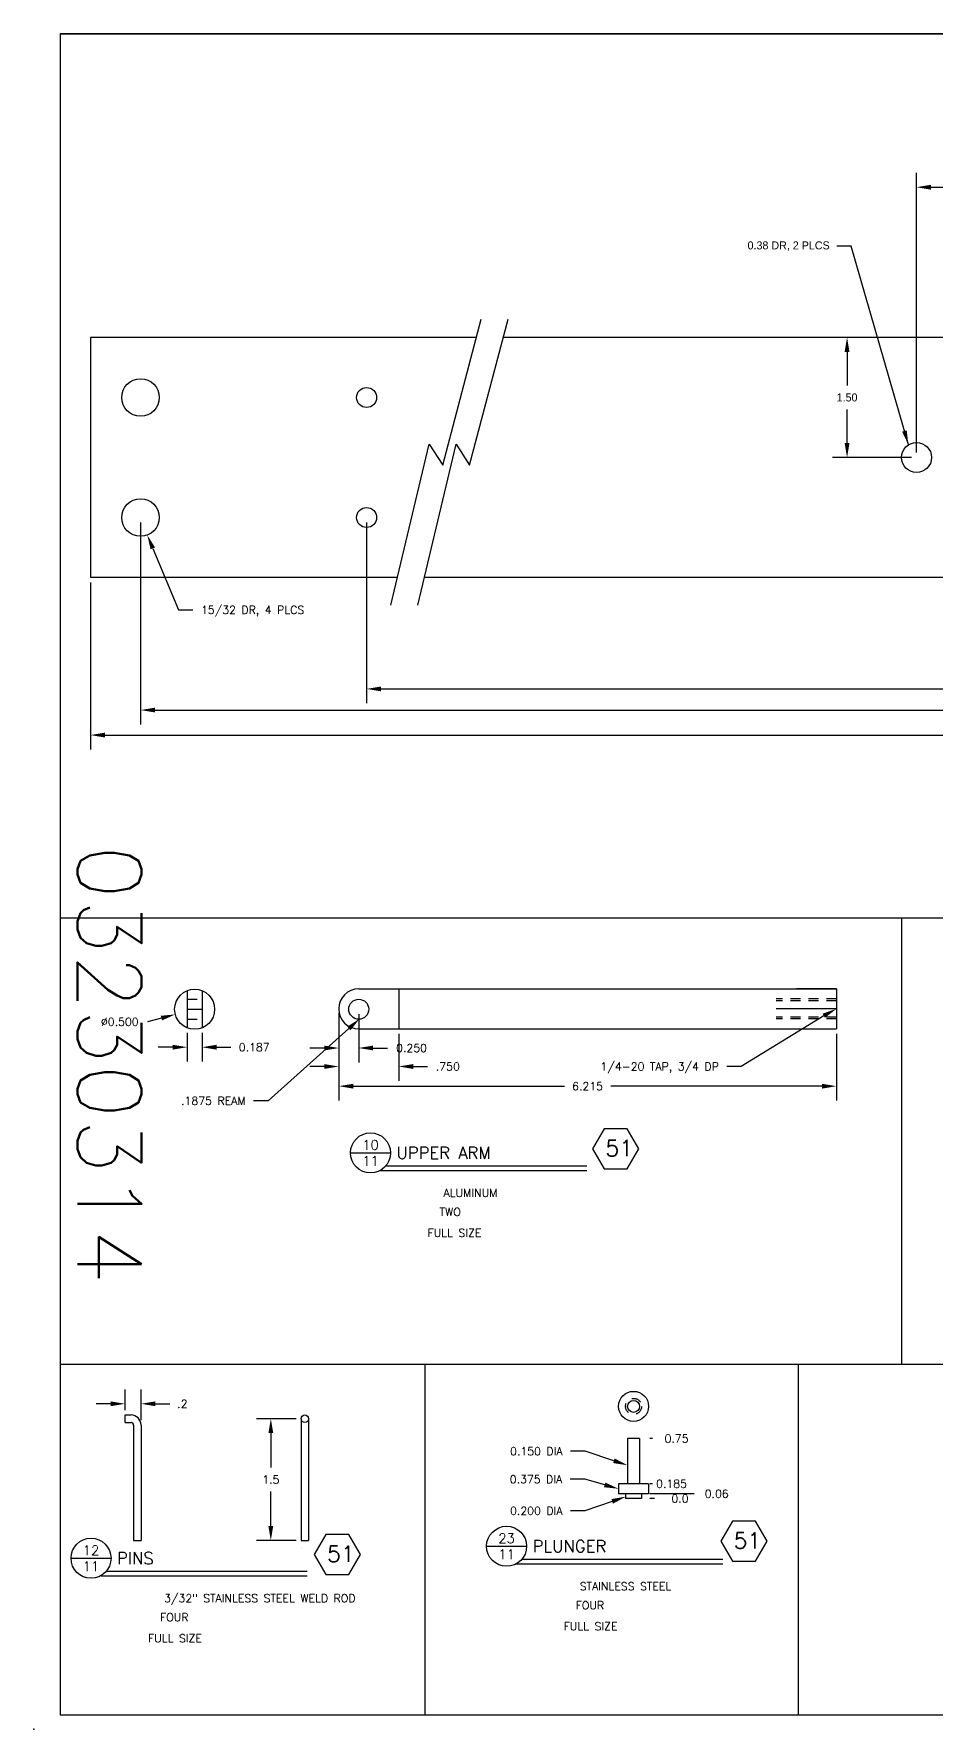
# Model space of a CAD drawing. Extents: x -0.3 to 33.3, y -0.2 to 21.2.
# Drawn here: x -0.33 to 10.94, y -0.18 to 21 of the extents above; entities that cross this region are included whole.
import ezdxf
from ezdxf.enums import TextEntityAlignment as Align

# ---------------------------------------------------------------- set-up
doc = ezdxf.new("R2010")
doc.units = 0
doc.header["$MEASUREMENT"] = 0
doc.linetypes.add('CENTER', pattern=[2, 1.25, -0.25, 0.25, -0.25])
doc.linetypes.add('HIDDEN2', pattern=[0.1875, 0.125, -0.0625])
doc.layers.get('0').update_dxf_attribs({"linetype": 'CONTINUOUS'})
doc.layers.get('DEFPOINTS').update_dxf_attribs({"linetype": 'CONTINUOUS'})
for name, color, linetype in [('BORDER', 5, 'CONTINUOUS'), ('DIM', 1, 'CONTINUOUS'), ('HIDDEN2', 6, 'HIDDEN2'), ('NFCENTER', 4, 'CENTER'), ('OBJECT', 3, 'CONTINUOUS'), ('TEXT', 1, 'CONTINUOUS')]:
    doc.layers.add(name, color=color, linetype=linetype)
doc.styles.add('ROMANS', font='romans')
doc.styles.add('SIMPLEX', font='simplex')
doc.dimstyles.get("Standard").update_dxf_attribs({"dimtxt": 0.1, "dimasz": 0.18, "dimexe": 0.18, "dimexo": 0.0625, "dimgap": 0.1, "dimtad": 0, "dimtih": 1, "dimtoh": 1, "dimdec": 3, "dimzin": 0, "dimdsep": 46, "dimtxsty": 'SIMPLEX', "dimcen": 0.1, "dimclrd": 256, "dimclre": 256, "dimclrt": 256, "dimadec": 0, "dimazin": 0, "dimtfac": 0.8, "dimtdec": 3, "dimtofl": 0, "dimtmove": 2, "dimatfit": 3, "dimfxl": 1, "dimtolj": 1, "dimtzin": 0, "dimarcsym": 0})
doc.dimstyles.new('STANDARD$7', dxfattribs={"dimtxt": 0.1, "dimasz": 0.18, "dimexe": 0.1, "dimexo": 0.063, "dimgap": 0.09, "dimtad": 0, "dimtih": 1, "dimtoh": 1, "dimdec": 3, "dimzin": 0, "dimdsep": 46, "dimtxsty": 'Standard', "dimcen": 0.09, "dimadec": 0, "dimazin": 0, "dimtfac": 1, "dimtdec": 3, "dimtofl": 0, "dimtmove": 0, "dimatfit": 3, "dimfxl": 1, "dimtolj": 1, "dimtzin": 0, "dimarcsym": 0})

# ---------------------------------------------------------------- blocks, each defined once
blk = doc.blocks.new('*D7')
at = {"linetype": 'ByBlock', "transparency": 16777216}
for p, q in [((-32.199, 55.4), (-32.199, 54.305)), ((-25.985, 55.139), (-25.985, 54.305)), ((-32.019, 54.485), (-29.382, 54.485)), ((-26.165, 54.485), (-28.802, 54.485))]:
    blk.add_line(p, q, dxfattribs=at)
for points in [[(-32.019, 54.515), (-32.019, 54.455), (-32.199, 54.485)], [(-26.165, 54.515), (-26.165, 54.455), (-25.985, 54.485)]]:
    blk.add_solid(points, dxfattribs=at)
at = {"layer": 'DEFPOINTS', "color": 0, "linetype": 'ByBlock', "transparency": 16777216}
for p in [(-32.199, 55.463), (-25.985, 55.201), (-25.985, 54.485)]:
    blk.add_point(p, dxfattribs=at)
at = {"linetype": 'ByBlock', "transparency": 16777216, "style": 'SIMPLEX'}
blk.add_text('6.215', height=0.1, dxfattribs=at).set_placement((-29.092, 54.485), align=Align.MIDDLE_CENTER)
blk = doc.blocks.new('*D8')
at = {"linetype": 'ByBlock', "transparency": 16777216}
for p, q in [((-32.199, 55.373), (-32.199, 54.551)), ((-31.45, 55.139), (-31.45, 54.551)), ((-32.379, 54.731), (-32.559, 54.731)), ((-31.27, 54.731), (-31.09, 54.731))]:
    blk.add_line(p, q, dxfattribs=at)
for points in [[(-32.379, 54.761), (-32.379, 54.701), (-32.199, 54.731)], [(-31.27, 54.761), (-31.27, 54.701), (-31.45, 54.731)]]:
    blk.add_solid(points, dxfattribs=at)
at = {"layer": 'DEFPOINTS', "color": 0, "linetype": 'ByBlock', "transparency": 16777216}
for p in [(-32.199, 55.435), (-31.45, 55.201), (-31.45, 54.731)]:
    blk.add_point(p, dxfattribs=at)
at = {"linetype": 'ByBlock', "transparency": 16777216, "style": 'SIMPLEX'}
blk.add_text('.750', height=0.1, dxfattribs=at).set_placement((-30.837, 54.731), align=Align.MIDDLE_CENTER)
blk = doc.blocks.new('*D9')
at = {"linetype": 'ByBlock', "transparency": 16777216}
for p, q in [((-32.199, 55.373), (-32.199, 54.782)), ((-31.95, 55.384), (-31.95, 54.782)), ((-32.379, 54.962), (-32.559, 54.962)), ((-31.77, 54.962), (-31.59, 54.962))]:
    blk.add_line(p, q, dxfattribs=at)
for points in [[(-32.379, 54.992), (-32.379, 54.932), (-32.199, 54.962)], [(-31.77, 54.992), (-31.77, 54.932), (-31.95, 54.962)]]:
    blk.add_solid(points, dxfattribs=at)
at = {"layer": 'DEFPOINTS', "color": 0, "linetype": 'ByBlock', "transparency": 16777216}
for p in [(-32.199, 55.435), (-31.95, 55.446), (-31.95, 54.962)]:
    blk.add_point(p, dxfattribs=at)
at = {"linetype": 'ByBlock', "transparency": 16777216, "style": 'SIMPLEX'}
blk.add_text('0.250', height=0.1, dxfattribs=at).set_placement((-31.29, 54.962), align=Align.MIDDLE_CENTER)
blk = doc.blocks.new('P-TITLE')
for p, q in [((-1.5625, -0.6375), (-1.0625, -0.6375)), ((-1.1125, -0.8), (1.3875, -0.8)), ((1.3875, -0.8625), (-1.1875, -0.8625))]:
    blk.add_line(p, q)
at = {"layer": 'DIM', "color": 7}
blk.add_circle((-1.3125, -0.6375), 0.25, dxfattribs=at)
at = {"style": 'ROMANS'}
for tag, p in [('NO.', (-1.3125, -0.5375)), ('PAGE', (-1.3125, -0.7375))]:
    blk.add_attdef(tag, text='', height=0.12, dxfattribs=at).set_placement(p, align=Align.MIDDLE)
for tag, p, height in [('DESCRIPTION', (-0.9875, -0.7125), 0.15), ('MATERIAL', (-0.4, -1.1875), 0.1), ('#_REQUIRED', (-0.45, -1.425), 0.1), ('SCALE', (-0.6, -1.6875), 0.1)]:
    blk.add_attdef(tag, p, '', height=height, dxfattribs=at)
at = {"style": 'ROMANS', "flags": 2}
for tag, p in [('MATERIAL:', (-1.1625, -1.1875)), ('#_REQD:', (-1.1625, -1.4375)), ('SCALE:', (-1.1625, -1.6875))]:
    blk.add_attdef(tag, p, '', height=0.1, dxfattribs=at)
blk = doc.blocks.new('*D10')
at = {"linetype": 'ByBlock', "transparency": 16777216}
for p, q in [((-34.093, 55.152), (-34.093, 54.792)), ((-33.906, 55.152), (-33.906, 54.792)), ((-34.273, 54.972), (-34.453, 54.972)), ((-33.726, 54.972), (-33.546, 54.972))]:
    blk.add_line(p, q, dxfattribs=at)
for points in [[(-34.273, 55.002), (-34.273, 54.942), (-34.093, 54.972)], [(-33.726, 55.002), (-33.726, 54.942), (-33.906, 54.972)]]:
    blk.add_solid(points, dxfattribs=at)
at = {"layer": 'DEFPOINTS', "color": 0, "linetype": 'ByBlock', "transparency": 16777216}
for p in [(-34.093, 55.214), (-33.906, 55.214), (-33.906, 54.972)]:
    blk.add_point(p, dxfattribs=at)
at = {"linetype": 'ByBlock', "transparency": 16777216, "style": 'SIMPLEX'}
blk.add_text('0.187', height=0.1, dxfattribs=at).set_placement((-33.255, 54.972), align=Align.MIDDLE_CENTER)
blk = doc.blocks.new('*D27')
at = {"linetype": 'ByBlock', "transparency": 16777216}
for p, q in [((22.327, 13.19), (22.327, 13.448)), ((22.526, 13.065), (22.526, 13.448)), ((22.147, 13.268), (21.967, 13.268)), ((22.706, 13.268), (22.886, 13.268))]:
    blk.add_line(p, q, dxfattribs=at)
for points in [[(22.147, 13.298), (22.147, 13.238), (22.327, 13.268)], [(22.706, 13.298), (22.706, 13.238), (22.526, 13.268)]]:
    blk.add_solid(points, dxfattribs=at)
at = {"layer": 'DEFPOINTS', "color": 0, "linetype": 'ByBlock', "transparency": 16777216}
for p in [(22.526, 13.268), (22.327, 13.128), (22.526, 13.003)]:
    blk.add_point(p, dxfattribs=at)
at = {"linetype": 'ByBlock', "transparency": 16777216, "style": 'SIMPLEX'}
blk.add_text('.2', height=0.1, dxfattribs=at).set_placement((23.043, 13.268), align=Align.MIDDLE_CENTER)
blk = doc.blocks.new('*D28')
at = {"linetype": 'ByBlock', "transparency": 16777216}
for p, q in [((24.462, 13.081), (23.967, 13.081)), ((24.147, 12.901), (24.147, 12.47)), ((24.147, 11.74), (24.147, 12.17)), ((24.462, 11.56), (23.967, 11.56))]:
    blk.add_line(p, q, dxfattribs=at)
for points in [[(24.117, 12.901), (24.177, 12.901), (24.147, 13.081)], [(24.117, 11.74), (24.177, 11.74), (24.147, 11.56)]]:
    blk.add_solid(points, dxfattribs=at)
at = {"layer": 'DEFPOINTS', "color": 0, "linetype": 'ByBlock', "transparency": 16777216}
for p in [(24.147, 13.081), (24.525, 13.081), (24.525, 11.56)]:
    blk.add_point(p, dxfattribs=at)
at = {"linetype": 'ByBlock', "transparency": 16777216, "style": 'SIMPLEX'}
blk.add_text('1.5', height=0.1, dxfattribs=at).set_placement((24.147, 12.32), align=Align.MIDDLE_CENTER)
blk = doc.blocks.new('*D42')
at = {"linetype": 'ByBlock', "transparency": 16777216}
for p, q in [((1.733, 15.678), (1.733, 13.155)), ((30.642, 14.928), (30.642, 13.155)), ((1.913, 13.335), (15.84, 13.335)), ((30.462, 13.335), (16.535, 13.335))]:
    blk.add_line(p, q, dxfattribs=at)
for points in [[(1.913, 13.365), (1.913, 13.305), (1.733, 13.335)], [(30.462, 13.365), (30.462, 13.305), (30.642, 13.335)]]:
    blk.add_solid(points, dxfattribs=at)
at = {"layer": 'DEFPOINTS', "color": 0, "linetype": 'ByBlock', "transparency": 16777216}
for p in [(1.733, 15.74), (30.642, 14.99), (30.642, 13.335)]:
    blk.add_point(p, dxfattribs=at)
at = {"linetype": 'ByBlock', "transparency": 16777216, "insert": (16.187, 13.335), "char_height": 0.1, "attachment_point": 5, "style": 'SIMPLEX'}
blk.add_mtext('\\A1;30.625', dxfattribs=at)
blk = doc.blocks.new('*D41')
at = {"linetype": 'ByBlock', "transparency": 16777216}
for p, q in [((4.556, 15.678), (4.556, 13.419)), ((30.642, 14.928), (30.642, 13.419)), ((4.736, 13.599), (17.251, 13.599)), ((30.462, 13.599), (17.946, 13.599))]:
    blk.add_line(p, q, dxfattribs=at)
for points in [[(4.736, 13.629), (4.736, 13.569), (4.556, 13.599)], [(30.462, 13.629), (30.462, 13.569), (30.642, 13.599)]]:
    blk.add_solid(points, dxfattribs=at)
at = {"layer": 'DEFPOINTS', "color": 0, "linetype": 'ByBlock', "transparency": 16777216}
for p in [(4.556, 15.74), (30.642, 14.99), (30.642, 13.599)]:
    blk.add_point(p, dxfattribs=at)
at = {"linetype": 'ByBlock', "transparency": 16777216, "insert": (17.599, 13.599), "char_height": 0.1, "attachment_point": 5, "style": 'SIMPLEX'}
blk.add_mtext('\\A1;27.800', dxfattribs=at)
blk = doc.blocks.new('*D40')
at = {"linetype": 'ByBlock', "transparency": 16777216}
for p, q in [((1.108, 14.928), (1.108, 12.842)), ((30.642, 14.928), (30.642, 12.842)), ((1.288, 13.022), (15.584, 13.022)), ((30.462, 13.022), (16.165, 13.022))]:
    blk.add_line(p, q, dxfattribs=at)
for points in [[(1.288, 13.052), (1.288, 12.992), (1.108, 13.022)], [(30.462, 13.052), (30.462, 12.992), (30.642, 13.022)]]:
    blk.add_solid(points, dxfattribs=at)
at = {"layer": 'DEFPOINTS', "color": 0, "linetype": 'ByBlock', "transparency": 16777216}
for p in [(1.108, 14.99), (30.642, 14.99), (30.642, 13.022)]:
    blk.add_point(p, dxfattribs=at)
at = {"linetype": 'ByBlock', "transparency": 16777216, "insert": (15.875, 13.022), "char_height": 0.1, "attachment_point": 5, "style": 'SIMPLEX'}
blk.add_mtext('\\A1;31.25', dxfattribs=at)
blk = doc.blocks.new('*D44')
at = {"linetype": 'ByBlock', "transparency": 16777216}
for p, q in [((11.423, 16.553), (11.423, 20.047)), ((30.642, 18.053), (30.642, 20.047)), ((11.603, 19.867), (20.666, 19.867)), ((30.462, 19.867), (21.399, 19.867))]:
    blk.add_line(p, q, dxfattribs=at)
for points in [[(11.603, 19.897), (11.603, 19.837), (11.423, 19.867)], [(30.462, 19.897), (30.462, 19.837), (30.642, 19.867)]]:
    blk.add_solid(points, dxfattribs=at)
at = {"layer": 'DEFPOINTS', "color": 0, "linetype": 'ByBlock', "transparency": 16777216}
for p in [(30.642, 19.867), (30.642, 17.99), (11.423, 16.49)]:
    blk.add_point(p, dxfattribs=at)
at = {"linetype": 'ByBlock', "transparency": 16777216, "insert": (21.032, 19.867), "char_height": 0.1, "attachment_point": 5}
blk.add_mtext('\\A1;19.2183', dxfattribs=at)
blk = doc.blocks.new('*D45')
at = {"linetype": 'ByBlock', "transparency": 16777216}
for p, q in [((11.361, 17.99), (10.376, 17.99)), ((10.556, 17.81), (10.556, 17.39)), ((10.556, 16.67), (10.556, 17.09)), ((11.361, 16.49), (10.376, 16.49))]:
    blk.add_line(p, q, dxfattribs=at)
for points in [[(10.526, 17.81), (10.586, 17.81), (10.556, 17.99)], [(10.526, 16.67), (10.586, 16.67), (10.556, 16.49)]]:
    blk.add_solid(points, dxfattribs=at)
at = {"layer": 'DEFPOINTS', "color": 0, "linetype": 'ByBlock', "transparency": 16777216}
for p in [(10.556, 17.99), (11.423, 17.99), (11.423, 16.49)]:
    blk.add_point(p, dxfattribs=at)
at = {"linetype": 'ByBlock', "transparency": 16777216, "insert": (10.556, 17.24), "char_height": 0.1, "attachment_point": 5}
blk.add_mtext('\\A1;{1.50}', dxfattribs=at)

msp = doc.modelspace()

# ---------------------------------------------------------------- linework, layer by layer
at = {"layer": 'BORDER'}
for p, q in [((33, 21), (0, 21)), ((0, 21), (0, 0)), ((0, 21), (0, 13.72738)), ((0, 21), (21, 21)), ((0, 13.72738), (0, 8.6598)), ((0, 9.95432), (33, 9.95432)), ((10.50642, 9.95432), (10.50642, 4.37948)), ((0, 4.37948), (19.32446, 4.37948)), ((4.55567, 4.37948), (4.55567, 0)), ((9.2162, 4.37948), (9.2162, 0)), ((0, 0), (33, 0))]:
    msp.add_line(p, q, dxfattribs=at)
at = {"layer": 'DEFPOINTS', "color": 0, "linetype": 'ByBlock'}
for p in [(1.43771, 8.74984), (1.92084, 8.87862)]:
    msp.add_point(p, dxfattribs=at)
at = {"layer": 'DIM'}
for p, q in [((4.77772, 15.61207), (5.25759, 17.43458)), ((5.11363, 15.61207), (5.5935, 17.43458)), ((4.12989, 13.86149), (4.60976, 15.87585)), ((4.4658, 13.86149), (4.94568, 15.87585)), ((4.60976, 15.87585), (4.77772, 15.61207)), ((4.94568, 15.87585), (5.11363, 15.61207)), ((1.15674, 14.57265), (1.47804, 13.80394)), ((1.47804, 13.80394), (1.65804, 13.80394)), ((9.53589, 8.73284), (8.50621, 8.09897)), ((3.60488, 8.57422), (2.59602, 7.67071)), ((8.50621, 8.09897), (8.32621, 8.09897)), ((2.59602, 7.67071), (2.41602, 7.67071)), ((7.39691, 3.45086), (7.36252, 3.45086)), ((6.55463, 3.29208), (6.37463, 3.29208)), ((6.91511, 3.17314), (6.55463, 3.29208)), ((6.55055, 2.9414), (6.37055, 2.9414)), ((6.80017, 2.87174), (6.55055, 2.9414)), ((7.91699, 2.76086), (7.36239, 2.76086)), ((7.39691, 2.88586), (7.36252, 2.88586)), ((6.5535, 2.54787), (6.3735, 2.54787)), ((6.89392, 2.66588), (6.5535, 2.54787)), ((7.42191, 2.70086), (7.36252, 2.70086)), ((3.00816, 2.07741), (3.00816, 2.07803))]:
    msp.add_line(p, q, dxfattribs=at)
at = {"layer": 'DIM', "linetype": 'ByBlock'}
msp.add_line((1.26378, 8.70348), (1.08986, 8.65711), dxfattribs=at)
at = {"layer": 'DIM'}
msp.add_point((-0.32807, -0.17933), dxfattribs=at)
for points in [[(1.12906, 14.56108), (1.18442, 14.58422), (1.08732, 14.73873)], [(3.58487, 8.59657), (3.6249, 8.55188), (3.73897, 8.69431)], [(9.5215, 8.75916), (9.55028, 8.70651), (9.69383, 8.81917)], [(6.92451, 3.20163), (6.90571, 3.14465), (7.08605, 3.11674)], [(6.80824, 2.90064), (6.79211, 2.84285), (6.97355, 2.82336)], [(6.8841, 2.69423), (6.90375, 2.63754), (7.06399, 2.72484)]]:
    msp.add_solid(points, dxfattribs=at)
at = {"layer": 'DIM', "linetype": 'ByBlock'}
msp.add_solid([(1.27151, 8.67449), (1.25606, 8.73246), (1.43771, 8.74984)], dxfattribs=at)
at = {"layer": 'HIDDEN2'}
for p, q in [((1.58577, 8.93923), (1.77277, 8.93923)), ((9.69383, 8.94417), (8.94383, 8.94417)), ((9.69383, 8.92117), (8.94383, 8.92117)), ((1.58577, 8.68923), (1.77277, 8.68923)), ((9.69383, 8.71717), (8.94383, 8.71717)), ((9.69383, 8.69417), (8.94383, 8.69417))]:
    msp.add_line(p, q, dxfattribs=at)
msp.add_circle((7.16105, 3.85305), 0.1, dxfattribs=at)
at = {"layer": 'NFCENTER'}
for p, q in [((1.58577, 8.81423), (1.77277, 8.81423)), ((9.69383, 8.81917), (8.94383, 8.81917)), ((9.69383, 8.81917), (9.19383, 8.81917))]:
    msp.add_line(p, q, dxfattribs=at)
at = {"layer": 'OBJECT'}
for p, q in [((0.37874, 17.20769), (0.37874, 14.20769)), ((5.19785, 17.20769), (0.37874, 17.20769)), ((29.91273, 17.20769), (5.53376, 17.20769)), ((4.21237, 14.20769), (0.37874, 14.20769)), ((29.91273, 14.20769), (4.54828, 14.20769)), ((1.58577, 9.04609), (1.58577, 8.58237)), ((1.77277, 9.04609), (1.77277, 8.58237)), ((3.72868, 9.06917), (9.69383, 9.06917)), ((4.22868, 9.06917), (4.22868, 8.56917)), ((9.69383, 9.06917), (9.19383, 9.06917)), ((9.69383, 9.06917), (9.69383, 8.56917)), ((3.72868, 8.56917), (9.69383, 8.56917)), ((0.81028, 3.74492), (0.88473, 3.74492)), ((0.81028, 3.65117), (0.81028, 3.74492)), ((0.81028, 3.65117), (0.88473, 3.65117)), ((0.91598, 3.61992), (0.91598, 2.17741)), ((1.00973, 3.61992), (1.00973, 2.17741)), ((3.00816, 3.69805), (3.00816, 2.17741)), ((3.10191, 3.69805), (3.10191, 2.17741)), ((7.08605, 3.45086), (7.08605, 2.88586)), ((7.23605, 3.45086), (7.08605, 3.45086)), ((7.23605, 3.45086), (7.23605, 2.88586)), ((7.34855, 2.88586), (6.97355, 2.88586)), ((6.97355, 2.88586), (6.97355, 2.76086)), ((7.34855, 2.76086), (6.97355, 2.76086)), ((7.06105, 2.76086), (7.06105, 2.70086)), ((7.26105, 2.76086), (7.26105, 2.70086)), ((7.34855, 2.88586), (7.34855, 2.76086)), ((7.26105, 2.70086), (7.06105, 2.70086)), ((0.91598, 2.17741), (1.00973, 2.17741)), ((0.91598, 2.17741), (1.00973, 2.17741)), ((3.00816, 2.17741), (3.10191, 2.17741))]:
    msp.add_line(p, q, dxfattribs=at)
for centre, radius in [((1.00374, 16.45769), 0.23438), ((3.82674, 16.45769), 0.125), ((10.69441, 15.70769), 0.1875), ((1.00374, 14.95769), 0.23438), ((3.82674, 14.95769), 0.125), ((1.67927, 8.81423), 0.25), ((3.7287, 8.81423), 0.125), ((7.16105, 3.85305), 0.1875), ((7.16105, 3.85305), 0.075), ((3.05504, 3.69805), 0.04688)]:
    msp.add_circle(centre, radius, dxfattribs=at)
for centre, radius, start, end in [((3.72868, 8.81917), 0.25, 90, 270), ((0.88473, 3.61992), 0.125, 0, 90), ((0.88473, 3.61992), 0.03125, 0, 90)]:
    msp.add_arc(centre, radius, start, end, dxfattribs=at)
at = {"layer": 'TEXT'}
for points in [[(6.79424, 7.32222), (6.64991, 7.07222), (6.79424, 6.82222), (7.08292, 6.82222), (7.22726, 7.07222), (7.08292, 7.32222)], [(8.39452, 2.42), (8.25018, 2.17), (8.39452, 1.92), (8.68319, 1.92), (8.82753, 2.17), (8.68319, 2.42)], [(3.31824, 2.25339), (3.1739, 2.00339), (3.31824, 1.75339), (3.60691, 1.75339), (3.75125, 2.00339), (3.60691, 2.25339)]]:
    msp.add_lwpolyline(points, close=True, dxfattribs=at)

# ---------------------------------------------------------------- block references
ref = msp.add_blockref('P-TITLE', (5.18796, 7.65705), dxfattribs=at)
ref.add_attrib('SCALE', 'FULL SIZE', (4.58796, 5.96955), dxfattribs={"layer": '0', "height": 0.1, "style": 'ROMANS'})
ref.add_attrib('#_REQUIRED', 'TWO', (4.73796, 6.23205), dxfattribs={"layer": '0', "height": 0.1, "style": 'ROMANS'})
ref.add_attrib('MATERIAL', 'ALUMINUM', (4.78796, 6.46955), dxfattribs={"layer": '0', "height": 0.1, "style": 'ROMANS'})
ref.add_attrib('NO.', '10', dxfattribs={"layer": '0', "height": 0.12, "style": 'ROMANS'}).set_placement((3.87546, 7.11955), align=Align.MIDDLE)
ref.add_attrib('DESCRIPTION', 'UPPER ARM', (4.20046, 6.94455), dxfattribs={"layer": '0', "height": 0.15, "style": 'ROMANS'})
ref.add_attrib('PAGE', '11', dxfattribs={"layer": '0', "height": 0.12, "style": 'ROMANS'}).set_placement((3.87546, 6.91955), align=Align.MIDDLE)
ref = msp.add_blockref('P-TITLE', (6.88751, 2.74238), dxfattribs=at)
ref.add_attrib('SCALE', 'FULL SIZE', (6.28751, 1.05488), dxfattribs={"layer": '0', "height": 0.1, "style": 'ROMANS'})
ref.add_attrib('#_REQUIRED', 'FOUR', (6.43751, 1.31738), dxfattribs={"layer": '0', "height": 0.1, "style": 'ROMANS'})
ref.add_attrib('MATERIAL', 'STAINLESS STEEL', (6.48751, 1.55488), dxfattribs={"layer": '0', "height": 0.1, "style": 'ROMANS'})
ref.add_attrib('NO.', '23', dxfattribs={"layer": '0', "height": 0.12, "style": 'ROMANS'}).set_placement((5.57501, 2.20488), align=Align.MIDDLE)
ref.add_attrib('DESCRIPTION', 'PLUNGER', (5.90001, 2.02988), dxfattribs={"layer": '0', "height": 0.15, "style": 'ROMANS'})
ref.add_attrib('PAGE', '11', dxfattribs={"layer": '0', "height": 0.12, "style": 'ROMANS'}).set_placement((5.57501, 2.00488), align=Align.MIDDLE)
ref = msp.add_blockref('P-TITLE', (1.69758, 2.5927), dxfattribs=at)
ref.add_attrib('SCALE', 'FULL SIZE', (1.09758, 0.9052), dxfattribs={"layer": '0', "height": 0.1, "style": 'ROMANS'})
ref.add_attrib('#_REQUIRED', 'FOUR', (1.24758, 1.1677), dxfattribs={"layer": '0', "height": 0.1, "style": 'ROMANS'})
ref.add_attrib('MATERIAL', '3/32" STAINLESS STEEL WELD ROD', (1.29758, 1.4052), dxfattribs={"layer": '0', "height": 0.1, "style": 'ROMANS'})
ref.add_attrib('NO.', '12', dxfattribs={"layer": '0', "height": 0.12, "style": 'ROMANS'}).set_placement((0.38508, 2.0552), align=Align.MIDDLE)
ref.add_attrib('DESCRIPTION', 'PINS', (0.71008, 1.8802), dxfattribs={"layer": '0', "height": 0.15, "style": 'ROMANS'})
ref.add_attrib('PAGE', '11', dxfattribs={"layer": '0', "height": 0.12, "style": 'ROMANS'}).set_placement((0.38508, 1.8552), align=Align.MIDDLE)

# ---------------------------------------------------------------- texts
at = {"layer": 'DIM', "style": 'SIMPLEX'}
msp.add_text('15/32 DR, 4 PLCS', height=0.1, dxfattribs=at).set_placement((1.75804, 13.80394), align=Align.MIDDLE_LEFT)
at = {"layer": 'DIM', "linetype": 'ByBlock', "style": 'SIMPLEX'}
msp.add_text('%%c0.500', height=0.1, dxfattribs=at).set_placement((0.74462, 8.65711), align=Align.MIDDLE_CENTER)
at = {"layer": 'DIM', "style": 'SIMPLEX'}
for s, p in [('1/4-20 TAP, 3/4 DP', (8.22621, 8.09897)), ('.1875 REAM', (2.31602, 7.67071)), ('0.150 DIA', (6.27463, 3.29208)), ('0.375 DIA', (6.27055, 2.9414)), ('0.200 DIA', (6.2735, 2.54787))]:
    msp.add_text(s, height=0.1, dxfattribs=at).set_placement(p, align=Align.MIDDLE_RIGHT)
for s, p in [('0.75', (7.84755, 3.40086)), ('0.185', (7.82796, 2.83586)), ('0.06', (8.34897, 2.71086)), ('0.0', (7.84755, 2.65086))]:
    msp.add_text(s, height=0.1, dxfattribs=at).set_placement(p, align=Align.RIGHT)
at = {"layer": 'TEXT', "style": 'SIMPLEX'}
msp.add_text('03230314', height=0.8, rotation=270, dxfattribs=at).set_placement((0.21616, 10.87342))
for p in [(6.81004, 6.97762), (8.41031, 2.07539), (3.33403, 1.90878)]:
    msp.add_text('51', height=0.201, dxfattribs=at).set_placement(p)
at = {"layer": 'TEXT', "insert": (9.61029, 18.34842), "char_height": 0.1, "attachment_point": 6}
msp.add_mtext('{0.38 DR, 2 PLCS}', dxfattribs=at)

# ---------------------------------------------------------------- dimensions: what is measured, and where the dimension line sits
at = {"layer": 'DIM'}
for base, p1, p2, text, picture, middle, set_off in [((29.91273, 12.55199), (1.00374, 14.95769), (29.91273, 14.20769), '30.625', '*D42', (15.45824, 12.55199), (-0.72891, -0.78254)), ((29.91273, 12.81603), (3.82674, 14.95769), (29.91273, 14.20769), '27.800', '*D41', (16.86974, 12.81603), (-0.72891, -0.78254)), ((29.91273, 12.23961), (0.37874, 14.20769), (29.91273, 14.20769), '31.25', '*D40', (15.14574, 12.23961), (-0.72891, -0.78254)), ((4.22868, 8.09897), (3.47919, 8.80318), (4.22868, 8.56917), '.750', '*D8', (4.84106, 8.09897), (35.67838, -46.63207)), ((1.00973, 3.88508), (0.81028, 3.74492), (1.00973, 3.61992), '.2', '*D27', (1.52687, 3.88508), (-21.51636, -9.38276))]:
    dim = msp.add_linear_dim(base=base, p1=p1, p2=p2, text=text, dimstyle='Standard', dxfattribs=at)
    dim.commit()
    dim.dimension.update_dxf_attribs({"geometry": picture, "text_midpoint": middle, "insert": set_off})
for base, p1, p2, picture, middle in [((3.7287, 8.3298), (3.47919, 8.80318), (3.7287, 8.81423), '*D9', (4.3887, 8.3298)), ((9.69383, 7.85321), (3.47894, 8.8305), (9.69383, 8.56917), '*D7', (6.58638, 7.85321)), ((1.77277, 8.33944), (1.58577, 8.58237), (1.77277, 8.58237), '*D10', (2.42325, 8.33944))]:
    dim = msp.add_linear_dim(base=base, p1=p1, p2=p2, dimstyle='Standard', dxfattribs=at)
    dim.commit()
    dim.dimension.update_dxf_attribs({"geometry": picture, "text_midpoint": middle, "insert": (35.67838, -46.63207)})
dim = msp.add_linear_dim(base=(2.63061, 3.69805), p1=(3.00816, 2.17741), p2=(3.00816, 3.69805), angle=90, text='1.5', dimstyle='Standard', dxfattribs=at)
dim.commit()
dim.dimension.update_dxf_attribs({"geometry": '*D28', "text_midpoint": (2.63061, 2.93773), "insert": (-21.51636, -9.38276)})
at = {"layer": 'TEXT'}
dim = msp.add_linear_dim(base=(29.91273, 19.08419), p1=(10.69441, 15.70769), p2=(29.91273, 17.20769), dimstyle='Standard', override={"dimdec": 4, "dimtxsty": 'Standard', "dimtdec": 4, "dimtmove": 0}, dxfattribs=at)
dim.commit()
dim.dimension.update_dxf_attribs({"geometry": '*D44', "text_midpoint": (20.30357, 19.08419), "insert": (-0.72891, -0.78254)})
dim = msp.add_linear_dim(base=(9.82684, 17.20769), p1=(10.69441, 15.70769), p2=(10.69441, 17.20769), angle=90, text='{1.50}', dimstyle='Standard', override={"dimdec": 4, "dimtxsty": 'Standard', "dimtdec": 4, "dimtmove": 0}, dxfattribs=at)
dim.commit()
dim.dimension.update_dxf_attribs({"geometry": '*D45', "text_midpoint": (9.82684, 16.45769), "insert": (-0.72891, -0.78254)})

# ---------------------------------------------------------------- leaders
at = {"layer": 'TEXT', "annotation_type": 0, "has_hookline": 1, "hookline_direction": 1}
msp.add_leader([(10.59328, 15.86559), (9.88029, 18.34842), (9.70029, 18.34842)], dimstyle='STANDARD$7', override={"dimdec": 4, "dimtxsty": 'Standard', "dimtdec": 4}, dxfattribs=at)

doc.saveas('drawing.dxf')
